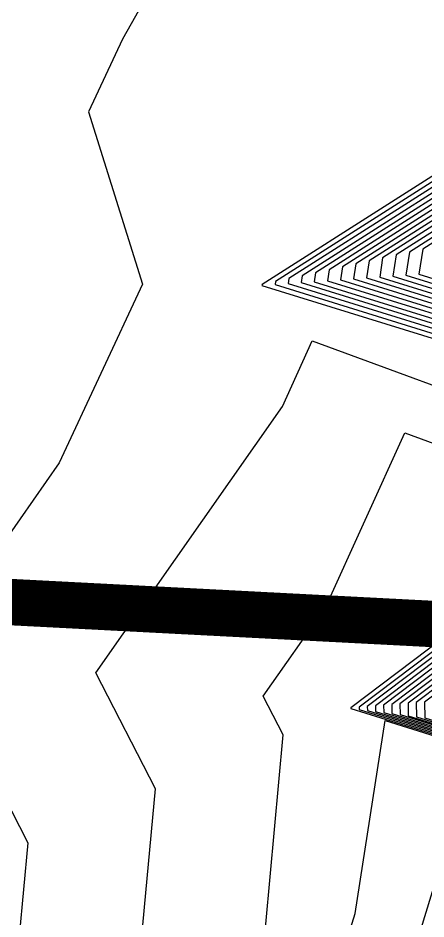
# Model space of a CAD drawing. Header units: inches. Extents: x 533200 to 542759, y 3594234 to 3596688.
# Drawn here: x 535912.36 to 535916.75, y 3595724.2 to 3595733.9 of the extents above; entities that cross this region are included whole.
import ezdxf

# ---------------------------------------------------------------- set-up
doc = ezdxf.new("R2010")
doc.units = ezdxf.units.IN
doc.header["$MEASUREMENT"] = 0
doc.layers.add('CVL_CURV_D', color=1, linetype='Continuous')
doc.layers.add('CVL_CURV_G', color=5, linetype='Continuous')

msp = doc.modelspace()

# ---------------------------------------------------------------- linework, layer by layer
at = {"const_width": 0.5}
msp.add_lwpolyline([(535898.0655, 3595761.7534), (535928.9842, 3595779.4454), (535930.081, 3595726.6862), (535905.9162, 3595727.9423, 0.03527), (535900.5627, 3595727.8428)], format="xyb", close=True, dxfattribs=at)
at = {"layer": 'CVL_CURV_D', "color": 6, "linetype": 'Continuous'}
for points, elevation in [([(535917.8514, 3595732.797), (535915.1318, 3595731.0646), (535915.1271, 3595731.0339), (535917.845, 3595730.1906)], 649.6), ([(535917.8524, 3595732.7376), (535915.2759, 3595731.0965), (535915.2679, 3595731.0439), (535917.8405, 3595730.2456)], 649.7), ([(535917.8533, 3595732.6783), (535915.42, 3595731.1283), (535915.4087, 3595731.0538), (535917.8359, 3595730.3007)], 649.8), ([(535917.8543, 3595732.619), (535915.5641, 3595731.1602), (535915.5495, 3595731.0638), (535917.8314, 3595730.3557)], 649.9), ([(535917.8563, 3595732.5004), (535915.8524, 3595731.2239), (535915.8311, 3595731.0837), (535917.8223, 3595730.4658)], 650.1), ([(535917.8573, 3595732.4411), (535915.9965, 3595731.2558), (535915.9719, 3595731.0936), (535917.8177, 3595730.5209)], 650.2), ([(535917.8582, 3595732.3818), (535916.1406, 3595731.2876), (535916.1127, 3595731.1036), (535917.8132, 3595730.5759)], 650.3), ([(535917.8592, 3595732.3225), (535916.2847, 3595731.3195), (535916.2535, 3595731.1135), (535917.8086, 3595730.631)], 650.4), ([(535917.8612, 3595732.2038), (535916.5729, 3595731.3832), (535916.5351, 3595731.1334), (535917.7995, 3595730.7411)], 650.6), ([(535917.8622, 3595732.1445), (535916.7171, 3595731.4151), (535916.6759, 3595731.1434), (535917.795, 3595730.7961)], 650.7), ([(535913.6768, 3595723.8203), (535913.8395, 3595725.5976), (535913.2, 3595726.8476), (535915.2071, 3595729.72), (535915.528, 3595730.426), (535917.8691, 3595729.5627), (535917.9987, 3595728.1687), (535918.0269, 3595728.1105), (535918.039, 3595728.0572), (535917.9904, 3595727.9819), (535917.9472, 3595727.9274), (535916.0319, 3595726.4802), (535916.0322, 3595726.4535), (535918.043, 3595725.8266), (535918.0795, 3595725.7889), (535918.1155, 3595725.7689), (535919.4397, 3595723.2263)], 649.4), ([(535914.9797, 3595723.6291), (535915.2132, 3595726.1792), (535915, 3595726.5959), (535915.669, 3595727.5533), (535916.5247, 3595729.436), (535917.8903, 3595728.9324), (535917.9659, 3595728.1192), (535917.9824, 3595728.0853), (535917.9894, 3595728.0542), (535917.9611, 3595728.0103), (535917.9358, 3595727.9785), (535915.944, 3595726.4734), (535915.9441, 3595726.4645), (535918.0423, 3595725.8103), (535918.0699, 3595725.7818), (535918.0971, 3595725.7667), (535919.4774, 3595723.1164)], 649.3), ([(535917.9698, 3595727.8252), (535916.2077, 3595726.4938), (535916.2086, 3595726.4314), (535918.0445, 3595725.859)], 649.6), ([(535917.9811, 3595727.7741), (535916.2957, 3595726.5006), (535916.2967, 3595726.4204), (535918.0452, 3595725.8753)], 649.7), ([(535917.9924, 3595727.723), (535916.3836, 3595726.5074), (535916.3849, 3595726.4094), (535918.046, 3595725.8915)], 649.8), ([(535918.0037, 3595727.6719), (535916.4715, 3595726.5142), (535916.4731, 3595726.3984), (535918.0467, 3595725.9077)], 649.9), ([(535918.0264, 3595727.5697), (535916.6474, 3595726.5277), (535916.6494, 3595726.3763), (535918.0482, 3595725.9402)], 650.1), ([(535918.0377, 3595727.5186), (535916.7353, 3595726.5345), (535916.7376, 3595726.3653), (535918.0489, 3595725.9565)], 650.2), ([(535915.74, 3595723.4423), (535915.989, 3595724.255), (535916.3115, 3595726.3335), (535918.0415, 3595725.7941), (535918.0602, 3595725.7748), (535918.0787, 3595725.7645), (535919.5151, 3595723.0065)], 649.2), ([(535919.5528, 3595722.8965), (535918.0603, 3595725.7624), (535918.0506, 3595725.7677), (535918.0408, 3595725.7779), (535917.1346, 3595726.0604), (535916.9657, 3595724.9717), (535916.44, 3595723.2559)], 649.1)]:
    msp.add_lwpolyline(points, dxfattribs=dict(at, elevation=elevation))
at = {"layer": 'CVL_CURV_G', "color": 5, "linetype": 'Continuous'}
for points, elevation in [([(535916.5012, 3595739.6594), (535915.249, 3595738.154), (535915.324, 3595737.494), (535915.5836, 3595736.8045), (535914.0625, 3595734.7025), (535913.4866, 3595733.6771), (535913.1208, 3595732.8938), (535913.7023, 3595731.0385), (535912.805, 3595729.11), (535911.4, 3595727.0993), (535912.4658, 3595725.0161), (535912.3738, 3595724.0115), (535913.5376, 3595723.062), (535912.2052, 3595720.3052), (535911.9861, 3595720.09), (535911.8119, 3595719.9419), (535911.3216, 3595718.3537), (535910.8952, 3595717.7248)], 649.5), ([(535917.8504, 3595732.8563), (535914.9876, 3595731.0327), (535914.9863, 3595731.024), (535917.8495, 3595730.1355)], 649.5), ([(535917.8553, 3595732.5597), (535915.7082, 3595731.1921), (535915.6903, 3595731.0737), (535917.8268, 3595730.4108)], 650), ([(535917.8602, 3595732.2631), (535916.4288, 3595731.3514), (535916.3943, 3595731.1235), (535917.8041, 3595730.686)], 650.5), ([(535917.9585, 3595727.8763), (535916.1198, 3595726.487), (535916.1204, 3595726.4424), (535918.0438, 3595725.8428)], 649.5), ([(535918.015, 3595727.6208), (535916.5594, 3595726.5209), (535916.5612, 3595726.3873), (535918.0475, 3595725.924)], 650)]:
    msp.add_lwpolyline(points, dxfattribs=dict(at, elevation=elevation))

doc.saveas('drawing.dxf')
